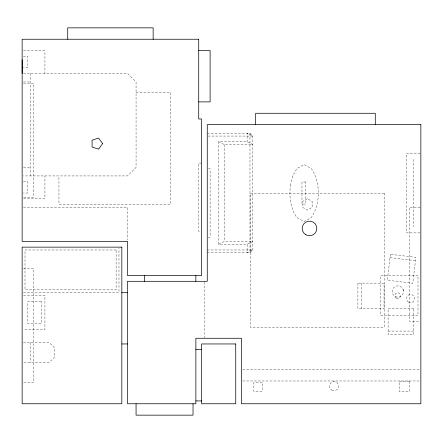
<?xml version="1.0" encoding="UTF-8"?>
<svg xmlns="http://www.w3.org/2000/svg" width="443" height="443" viewBox="0 0 443 443"><rect width="100%" height="100%" fill="white"/><g stroke="black" fill="none" stroke-linecap="round" stroke-linejoin="round"><path stroke-width="0.33" stroke-dasharray="2.21 1.66" d="M361.228 308.743L361.278 283.11M207.263 252.826L249.979 252.826L252.826 249.979L252.826 136.062L249.979 133.216L207.263 133.216M218.654 244.281L224.346 241.435L252.826 241.435L247.133 244.281L218.654 244.281L218.654 141.76L247.133 141.76L252.826 144.606L224.346 144.606L218.654 141.76M23.529 50.629L44.931 50.629L44.931 73.411M23.418 56.322L27.848 56.322L27.848 67.718L23.418 67.718M23.418 73.411L127.523 73.411L136.062 81.955L136.062 167.393L127.523 175.932L23.418 175.932M23.462 81.955L30.694 81.955M23.49 83.378L33.541 83.378L33.541 197.296L23.49 197.296M136.062 92.609L170.633 92.609L170.633 204.284L58.952 204.284L58.952 175.932M207.95 136.062L252.826 136.062L247.133 133.216L247.133 141.76M420.208 153.151L406.613 153.151L406.613 232.891L420.174 232.891M201.565 163.118L198.719 163.118L198.719 231.467L200.995 231.467M23.462 167.393L30.694 167.393M208.398 168.816L210.109 168.816L210.109 237.166L207.263 237.166M23.418 181.63L27.848 181.63L27.848 193.021L23.418 193.021M23.529 198.719L44.931 198.719L44.931 175.932M23.451 207.263L127.523 207.263L127.523 240.067M420.18 207.263L409.459 207.263L409.459 321.175L420.18 321.175M207.263 249.979L252.826 249.979L247.133 252.826L247.133 244.281M23.49 268.491L33.541 268.491L33.541 382.403L23.49 382.403M23.529 292.696L118.979 292.696L118.979 247.82M23.529 295.542L44.931 295.542L44.931 329.719L23.529 329.719M388.101 331.087L413.729 331.087M23.462 342.478L49.145 342.478L54.843 348.17L54.843 356.831L49.145 362.524L23.462 362.524M242.742 369.589L420.169 369.589M242.814 380.98L420.158 380.98M390.017 257.621L415.468 260.672M403.08 289.345L403.512 291.527A5.698 5.698 0 0 1 394.968 296.456A5.698 5.698 0 0 1 394.968 286.593A5.698 5.698 0 0 1 403.512 291.527M413.729 159.419L413.729 226.628M249.979 133.216L249.979 252.826M224.346 144.606L224.346 241.435M204.411 281.992L204.411 337.577M30.694 73.411L30.694 175.932M30.694 342.478L30.694 362.524M357.933 283.105L357.878 308.738L384.009 308.793L384.064 283.16L357.933 283.105M290.514 184.432C289.052 195.723 290.115 207.894 296.782 217.463L304.086 221.5L311.396 217.463C320.688 203.104 320.688 182.937 311.396 168.578L304.086 164.541L296.782 168.578L292.64 176.093L290.514 184.432M390.416 254.299L387.304 280.242L412.754 283.293L415.866 257.355L390.416 254.299M307.403 198.713L302.469 201.565L302.469 207.258L307.403 210.104L312.332 207.258L312.332 201.565L307.403 198.713M305.77 181.99L301.976 181.99L301.976 204.062L305.77 204.062L305.77 181.99M384.264 193.17L250.217 193.17L250.217 327.211L384.264 327.211L384.264 193.17M116.127 249.979L24.996 249.979L24.996 289.849L116.127 289.849L116.127 249.979M418.004 275.607L380.626 275.607L380.626 315.477L418.004 315.477L418.004 275.607M41.232 301.522L27.848 301.522L27.848 323.739L41.232 323.739L41.232 301.522M413.729 308.306L388.101 308.306L388.101 334.432L413.729 334.432L413.729 308.306M409.459 381.318L399.204 381.318L399.204 391.568L409.459 391.568L409.459 381.318M262.223 382.719L253.678 382.719L253.678 391.263L262.223 391.263L262.223 382.719M408.501 302.132A4.109 4.109 0 0 0 414.665 298.576A4.109 4.109 0 0 0 408.501 295.016A4.109 4.109 0 0 0 408.501 302.132M396.313 298.106A2.846 2.846 0 0 0 400.588 295.642A2.846 2.846 0 0 0 396.313 293.172A2.846 2.846 0 0 0 396.313 298.106M331.718 390.05A4.557 4.557 0 0 0 338.552 386.108A4.557 4.557 0 0 0 331.718 382.159A4.557 4.557 0 0 0 331.718 390.05"/><path stroke-width="0.66" d="M22.15 73.411L22.15 59.799M198.719 50.629L210.109 50.629L210.109 101.89L198.719 101.89M121.825 292.696L127.523 292.696M121.825 343.956L127.523 343.956M195.867 349.654L201.565 349.654M195.867 400.915L201.565 400.915M375.282 124.671L375.282 113.281L255.672 113.281L255.672 124.671M195.867 275.607L195.867 281.305M193.021 403.761L193.021 415.152L136.062 415.152L136.062 403.761M153.151 39.239L153.151 27.848L67.718 27.848L67.718 39.239M144.606 275.607L144.606 281.305M102.615 143.61L98.59 149.153L92.078 147.037L92.078 140.187L98.59 138.072L102.615 143.61M198.719 39.239L22.15 39.239L22.15 241.435L127.523 241.435L127.523 275.607L201.565 275.607L201.565 118.979L198.719 118.979L198.719 39.239M420.85 124.671L207.263 124.671L207.263 281.305L127.523 281.305L127.523 403.761L195.867 403.761L195.867 338.264L241.435 338.264L241.435 403.761L420.85 403.761L420.85 124.671M121.825 247.133L22.15 247.133L22.15 403.761L121.825 403.761L121.825 247.133M235.737 343.956L201.565 343.956L201.565 403.761L235.737 403.761L235.737 343.956M305.842 234.784A7.309 7.309 0 0 0 316.811 228.45A7.309 7.309 0 0 0 305.842 222.115A7.309 7.309 0 0 0 305.842 234.784"/></g></svg>
